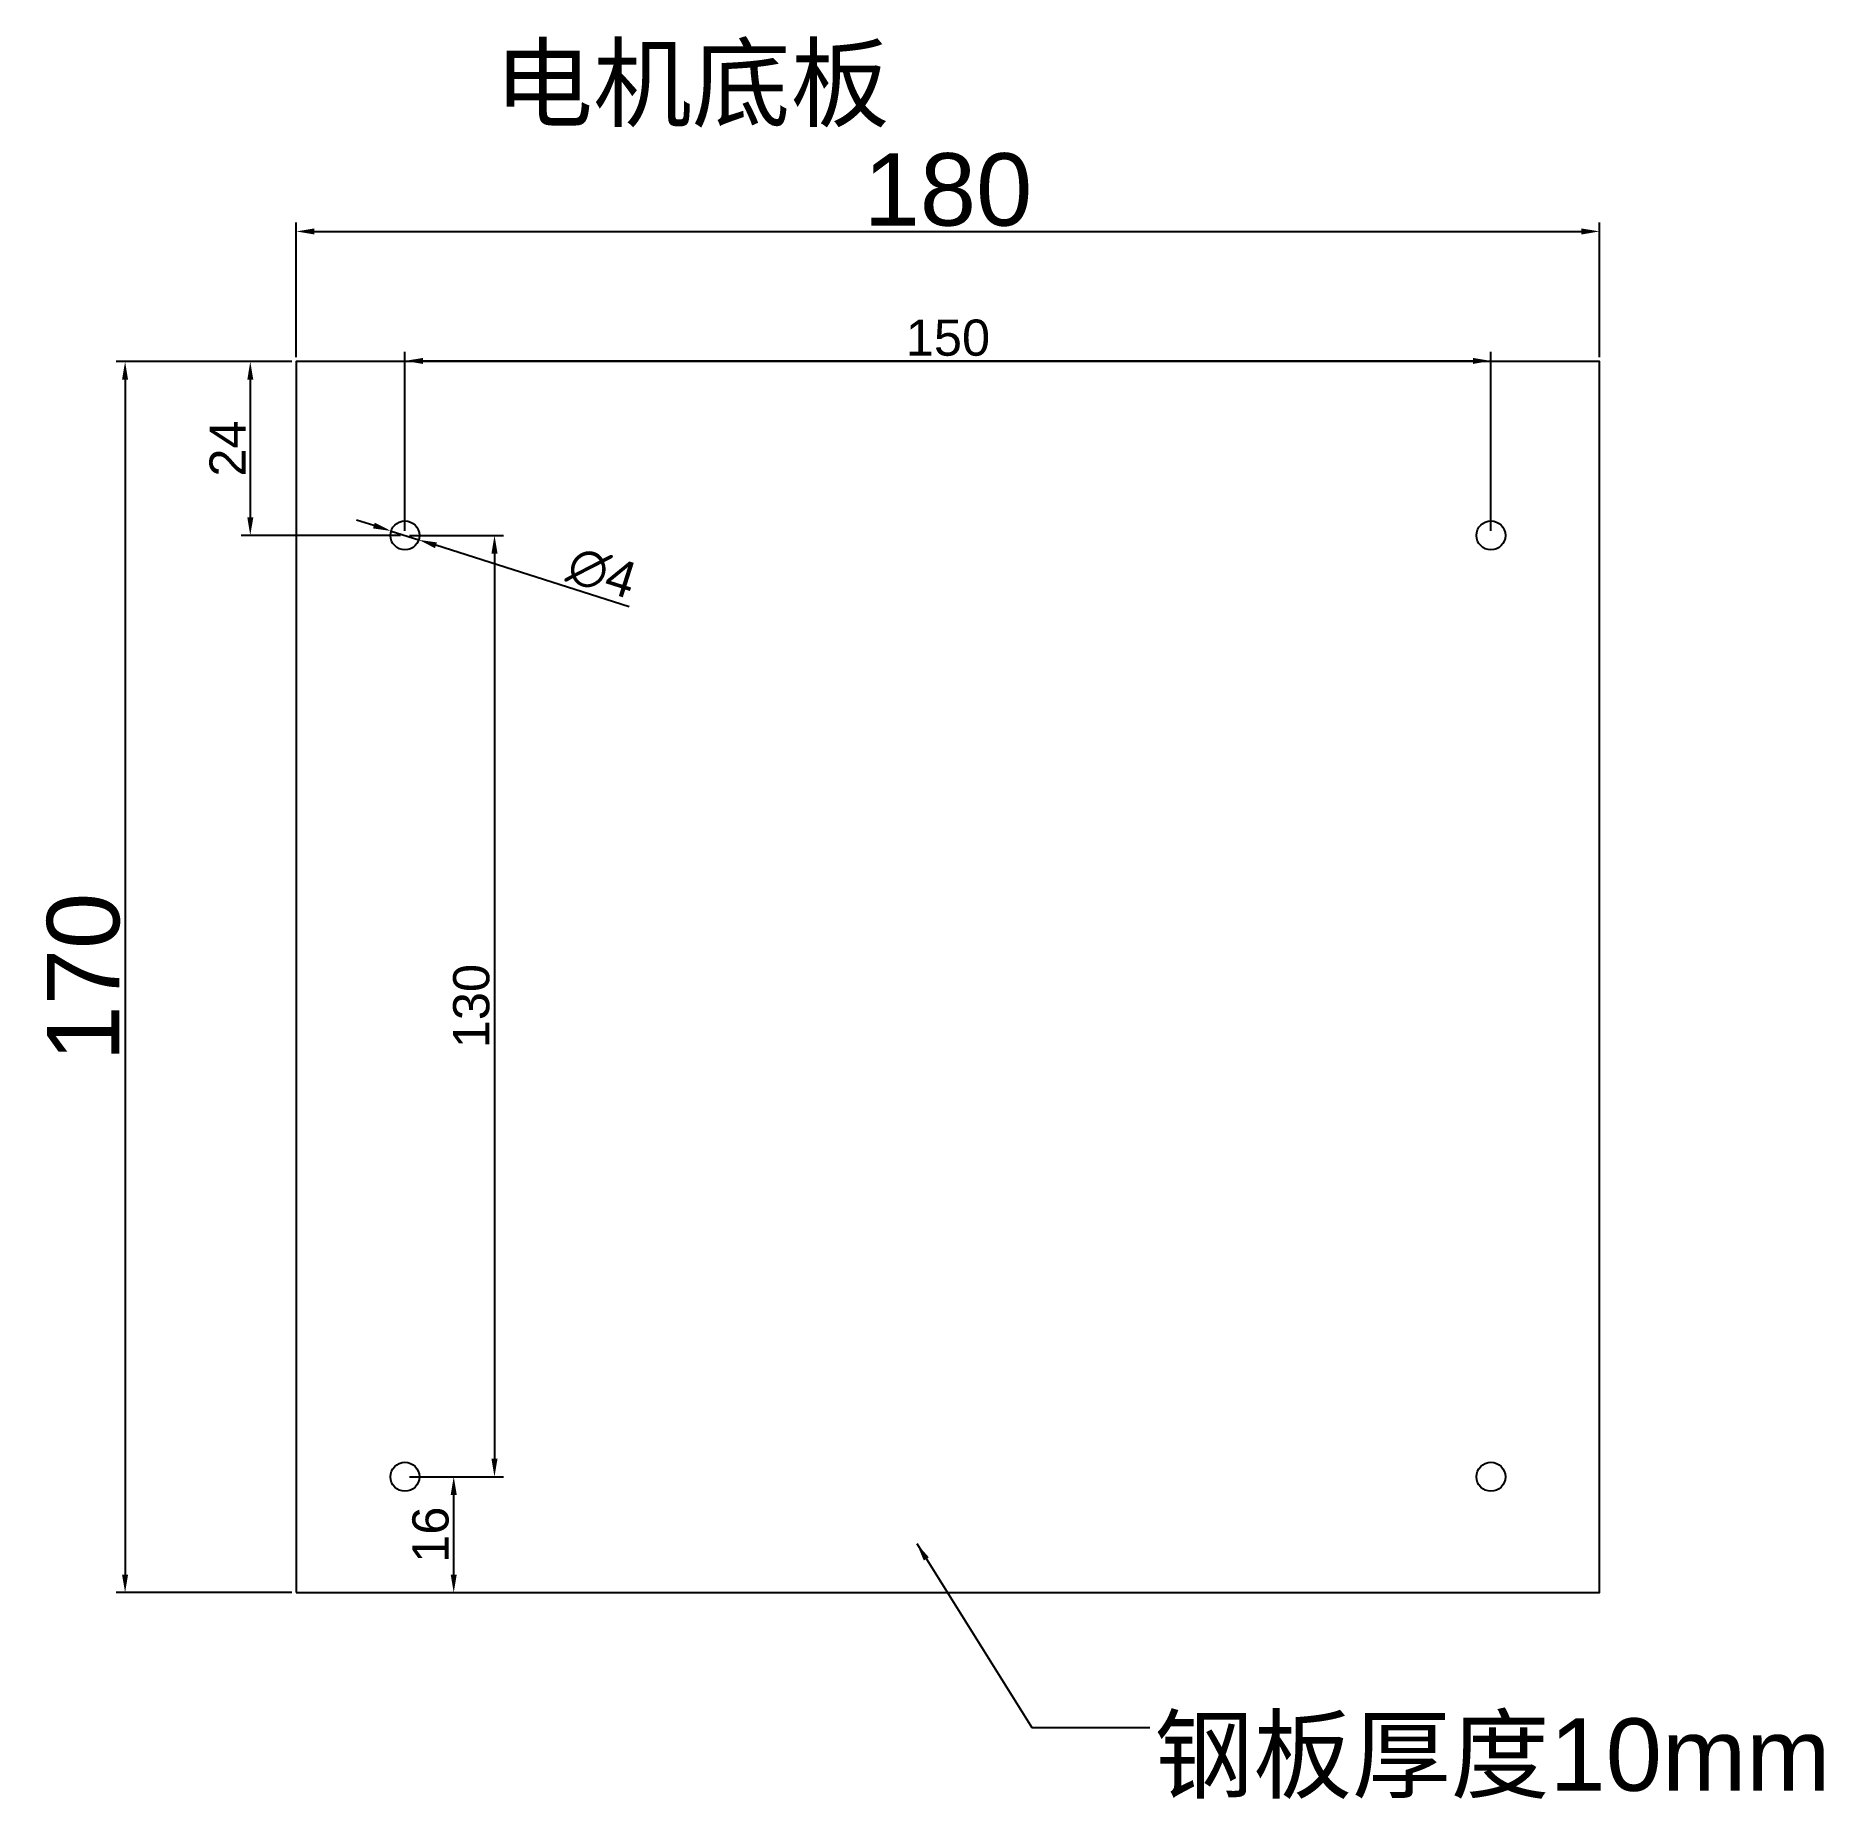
# Model space of a CAD drawing. Header units: millimetres. Extents: x -36 to 213, y -23 to 220.
import ezdxf

# ---------------------------------------------------------------- set-up
doc = ezdxf.new("R2010")
doc.units = ezdxf.units.MM
doc.styles.get("Standard").update_dxf_attribs({"font": 'arial.ttf'})
doc.dimstyles.new('ISO-25', dxfattribs={"dimtxt": 2.5, "dimasz": 2.5, "dimexe": 1.25, "dimexo": 0.625, "dimtad": 1, "dimtxsty": 'Standard', "dimcen": 2.5, "dimadec": 0, "dimazin": 0, "dimtfac": 1, "dimtmove": 0, "dimatfit": 3, "dimfxl": 1, "dimarcsym": 0})

# ---------------------------------------------------------------- blocks, each defined once
blk = doc.blocks.new('*D1')
at = {"color": 0, "lineweight": -2, "transparency": 16777216}
for p, q in [((-0.62, 175), (-24.9, 175)), ((-23.65, 172.5), (-23.65, 7.5)), ((-0.62, 5), (-24.9, 5))]:
    blk.add_line(p, q, dxfattribs=at)
at = {"color": 0, "transparency": 16777216}
for points in [[(-24.07, 172.5), (-23.24, 172.5), (-23.65, 175)], [(-24.07, 7.5), (-23.24, 7.5), (-23.65, 5)]]:
    blk.add_solid(points, dxfattribs=at)
at = {"layer": 'Defpoints', "color": 0, "transparency": 16777216}
for p in [(0, 175), (-23.65, 5), (0, 5)]:
    blk.add_point(p, dxfattribs=at)
at = {"color": 0, "transparency": 16777216, "insert": (-29.38, 90), "char_height": 10, "attachment_point": 5, "rotation": 90}
blk.add_mtext('170', dxfattribs=at)
blk = doc.blocks.new('*D2')
at = {"color": 0, "lineweight": -2, "transparency": 16777216}
for p, q in [((0, 175.62), (0, 194.23)), ((2.5, 192.98), (177.5, 192.98)), ((180, 175.62), (180, 194.23))]:
    blk.add_line(p, q, dxfattribs=at)
at = {"color": 0, "transparency": 16777216}
for points in [[(2.5, 193.39), (2.5, 192.56), (0, 192.98)], [(177.5, 193.39), (177.5, 192.56), (180, 192.98)]]:
    blk.add_solid(points, dxfattribs=at)
at = {"layer": 'Defpoints', "color": 0, "transparency": 16777216}
for p in [(180, 192.98), (0, 175), (180, 175)]:
    blk.add_point(p, dxfattribs=at)
at = {"color": 0, "transparency": 16777216, "insert": (90, 198.71), "char_height": 10, "attachment_point": 5}
blk.add_mtext('180', dxfattribs=at)
blk = doc.blocks.new('*D3')
at = {"color": 0, "lineweight": -2, "transparency": 16777216}
for p, q in [((15, 151.62), (15, 176.35)), ((17.5, 175.1), (162.5, 175.1)), ((165, 151.62), (165, 176.35))]:
    blk.add_line(p, q, dxfattribs=at)
at = {"color": 0, "transparency": 16777216}
for points in [[(17.5, 175.51), (17.5, 174.68), (15, 175.1)], [(162.5, 175.51), (162.5, 174.68), (165, 175.1)]]:
    blk.add_solid(points, dxfattribs=at)
at = {"layer": 'Defpoints', "color": 0, "transparency": 16777216}
for p in [(165, 175.1), (15, 151), (165, 151)]:
    blk.add_point(p, dxfattribs=at)
at = {"color": 0, "transparency": 16777216, "insert": (90, 178.28), "char_height": 5, "attachment_point": 5}
blk.add_mtext('150', dxfattribs=at)
blk = doc.blocks.new('*D4')
at = {"color": 0, "lineweight": -2, "transparency": 16777216}
for p, q in [((10.71, 152.36), (8.33, 153.12)), ((13.09, 151.61), (16.91, 150.39)), ((45.95, 141.16), (19.29, 149.64))]:
    blk.add_line(p, q, dxfattribs=at)
at = {"color": 0, "transparency": 16777216}
for points in [[(10.84, 152.76), (10.59, 151.97), (13.09, 151.61)], [(19.41, 150.03), (19.16, 149.24), (16.91, 150.39)]]:
    blk.add_solid(points, dxfattribs=at)
at = {"layer": 'Defpoints', "color": 0, "transparency": 16777216}
for p in [(13.09, 151.61), (16.91, 150.39)]:
    blk.add_point(p, dxfattribs=at)
at = {"color": 0, "transparency": 16777216, "insert": (42.21, 145.82), "char_height": 5, "attachment_point": 5, "rotation": 342.353}
blk.add_mtext('∅4', dxfattribs=at)
blk = doc.blocks.new('*D5')
at = {"color": 0, "lineweight": -2, "transparency": 16777216}
for p, q in [((15.62, 21), (22.99, 21)), ((21.74, 7.5), (21.74, 18.5)), ((0.62, 5), (22.99, 5))]:
    blk.add_line(p, q, dxfattribs=at)
at = {"color": 0, "transparency": 16777216}
for points in [[(21.32, 18.5), (22.16, 18.5), (21.74, 21)], [(21.32, 7.5), (22.16, 7.5), (21.74, 5)]]:
    blk.add_solid(points, dxfattribs=at)
at = {"layer": 'Defpoints', "color": 0, "transparency": 16777216}
for p in [(15, 21), (21.74, 21), (0, 5)]:
    blk.add_point(p, dxfattribs=at)
at = {"color": 0, "transparency": 16777216, "insert": (18.56, 13), "char_height": 5, "attachment_point": 5, "rotation": 90}
blk.add_mtext('16', dxfattribs=at)
blk = doc.blocks.new('*D6')
at = {"color": 0, "lineweight": -2, "transparency": 16777216}
for p, q in [((-0.62, 175), (-7.61, 175)), ((-6.36, 172.5), (-6.36, 153.5)), ((14.38, 151), (-7.61, 151))]:
    blk.add_line(p, q, dxfattribs=at)
at = {"color": 0, "transparency": 16777216}
for points in [[(-6.77, 172.5), (-5.94, 172.5), (-6.36, 175)], [(-6.77, 153.5), (-5.94, 153.5), (-6.36, 151)]]:
    blk.add_solid(points, dxfattribs=at)
at = {"layer": 'Defpoints', "color": 0, "transparency": 16777216}
for p in [(0, 175), (-6.36, 151), (15, 151)]:
    blk.add_point(p, dxfattribs=at)
at = {"color": 0, "transparency": 16777216, "insert": (-9.49, 163), "char_height": 5, "attachment_point": 5, "rotation": 90}
blk.add_mtext('24', dxfattribs=at)
blk = doc.blocks.new('*D7')
at = {"color": 0, "lineweight": -2, "transparency": 16777216}
for p, q in [((15.62, 151), (28.62, 151)), ((27.37, 148.5), (27.37, 23.5)), ((15.62, 21), (28.62, 21))]:
    blk.add_line(p, q, dxfattribs=at)
at = {"color": 0, "transparency": 16777216}
for points in [[(26.95, 148.5), (27.79, 148.5), (27.37, 151)], [(26.95, 23.5), (27.79, 23.5), (27.37, 21)]]:
    blk.add_solid(points, dxfattribs=at)
at = {"layer": 'Defpoints', "color": 0, "transparency": 16777216}
for p in [(15, 151), (15, 21), (27.37, 21)]:
    blk.add_point(p, dxfattribs=at)
at = {"color": 0, "transparency": 16777216, "insert": (24.19, 86), "char_height": 5, "attachment_point": 5, "rotation": 90}
blk.add_mtext('130', dxfattribs=at)

msp = doc.modelspace()

# ---------------------------------------------------------------- linework, layer by layer
at = {"color": 0}
msp.add_lwpolyline([(0, 5), (180, 5), (180, 175), (0, 175)], close=True, dxfattribs=at)
for centre in [(15, 151), (165, 151), (15, 21), (165, 21)]:
    msp.add_circle(centre, 2, dxfattribs=at)

# ---------------------------------------------------------------- texts
at = {"color": 2}
msp.add_text('电机底板', height=10, dxfattribs=at).set_placement((27.344, 208.457))
at = {"color": 3, "insert": (118.528, -12.364), "char_height": 10, "width": 131.5741, "attachment_point": 1}
msp.add_mtext('{\\fSimSun|b0|i0|c134|p2;钢板厚度}10mm', dxfattribs=at)

# ---------------------------------------------------------------- dimensions: what is measured, and where the dimension line sits
at = {"color": 3}
for base, p1, p2, override, picture, middle in [((180, 192.977), (0, 175), (180, 175), {"dimtxt": 10}, '*D2', (90, 198.708)), ((165, 175.097), (15, 151), (165, 151), {"dimtxt": 5}, '*D3', (90, 178.275))]:
    dim = msp.add_linear_dim(base=base, p1=p1, p2=p2, dimstyle='ISO-25', override=override, dxfattribs=at)
    dim.commit()
    dim.dimension.update_dxf_attribs({"geometry": picture, "text_midpoint": middle})
for base, p1, p2, override, picture, middle in [((-23.652, 5), (0, 175), (0, 5), {"dimtxt": 10}, '*D1', (-29.383, 90)), ((-6.356, 151), (0, 175), (15, 151), {"dimtxt": 5}, '*D6', (-9.491, 163)), ((27.371, 21), (15, 151), (15, 21), {"dimtxt": 5}, '*D7', (24.191, 86)), ((21.741, 21), (0, 5), (15, 21), {"dimtxt": 5}, '*D5', (18.563, 13))]:
    dim = msp.add_linear_dim(base=base, p1=p1, p2=p2, angle=90, dimstyle='ISO-25', override=override, dxfattribs=at)
    dim.commit()
    dim.dimension.update_dxf_attribs({"geometry": picture, "text_midpoint": middle})
dim = msp.add_diameter_dim_2p(p1=(13.094, 151.606), p2=(16.906, 150.394), dimstyle='ISO-25', override={"dimtxt": 5}, dxfattribs=at)
dim.commit()
dim.dimension.update_dxf_attribs({"geometry": '*D4', "text_midpoint": (41.207, 142.663), "dimtype": 163})

# ---------------------------------------------------------------- leaders
at = {"color": 3, "annotation_type": 0, "has_hookline": 1, "hookline_direction": 0, "text_width": 94.672}
msp.add_leader([(85.69, 11.779), (101.57, -13.614), (117.903, -13.614)], dimstyle='ISO-25', override={"dimgap": 0.625, "dimtad": 0}, dxfattribs=at)

doc.saveas('drawing.dxf')
